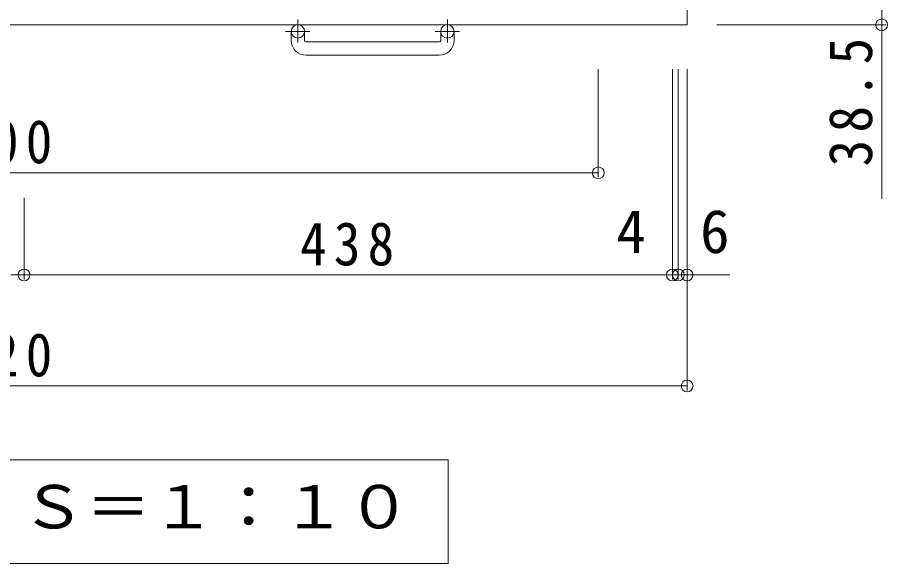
# Model space of a CAD drawing. Units: millimetres at full size, sheet at 1:10; details may follow other scales. Extents: x -2136 to 2703, y -1943 to 1784.
# Drawn here: x -1405 to -817, y 289 to 658 of the extents above; entities that cross this region are included whole.
import ezdxf
from ezdxf.enums import TextEntityAlignment as Align

# ---------------------------------------------------------------- set-up
doc = ezdxf.new("R2010")
doc.units = ezdxf.units.MM
doc.header["$LTSCALE"] = 10
doc.header["$PDMODE"] = 32
doc.header["$PDSIZE"] = 8
doc.linetypes.add('CHAIN1', pattern=[8, 5, -1, 1, -1])
doc.linetypes.add('DASHED1', pattern=[1.8, 1.2, -0.6])
for name, color, linetype, lineweight in [('C-1', 2, 'DASHED1', 9), ('C-4', 7, 'Continuous', 9), ('C-5', 7, 'Continuous', 9)]:
    doc.layers.add(name, color=color, linetype=linetype, lineweight=lineweight)
doc.styles.add('ＭＳ ゴシック', font='')
doc.styles.get('ＭＳ ゴシック').set_extended_font_data('MS Gothic')

msp = doc.modelspace()

# ---------------------------------------------------------------- linework, layer by layer
at = {"layer": 'C-1', "linetype": 'Continuous'}
for p, q in [((-952.51, 1573.08), (-952.51, 653.08)), ((-952.51, 653.08), (-1872.51, 653.08)), ((-1220.01, 642.48), (-1220.01, 648.58)), ((-1211.01, 642.48), (-1211.01, 648.58)), ((-1119.01, 642.48), (-1119.01, 648.58)), ((-1110.01, 642.48), (-1110.01, 648.58)), ((-1210.01, 641.48), (-1120.01, 641.48)), ((-1120.01, 632.48), (-1210.01, 632.48))]:
    msp.add_line(p, q, dxfattribs=at)
at = {"layer": 'C-1', "linetype": 'CHAIN1'}
for p, q in [((-1215.51, 656.68), (-1215.51, 641.09)), ((-1114.51, 656.68), (-1114.51, 641.09)), ((-1207.35, 648.58), (-1223.76, 648.58)), ((-1106.35, 648.58), (-1122.76, 648.58))]:
    msp.add_line(p, q, dxfattribs=at)
at = {"layer": 'C-1', "linetype": 'Continuous'}
for centre in [(-1215.51, 648.58), (-1114.51, 648.58)]:
    msp.add_circle(centre, 4.5, dxfattribs=at)
for centre, radius, start, end in [((-1210.01, 642.48), 10, 180, 270), ((-1210.01, 642.48), 1, 180, 270), ((-1120.01, 642.48), 10, 270, 0), ((-1120.01, 642.48), 1, 270, 0)]:
    msp.add_arc(centre, radius, start, end, dxfattribs=at)
at = {"layer": 'C-4'}
for p, q in [((-821.07, 691.58), (-821.07, 535.54)), ((-818.07, 653.08), (-932.51, 653.08)), ((-1012.51, 550.08), (-1012.51, 623.08)), ((-962.51, 481.08), (-962.51, 623.08)), ((-958.51, 481.08), (-958.51, 623.08)), ((-952.51, 406.08), (-952.51, 623.08)), ((-1812.51, 553.08), (-1012.51, 553.08)), ((-1400.51, 481.08), (-1400.51, 536.22)), ((-1409.51, 484.08), (-1400.51, 484.08)), ((-962.51, 484.08), (-1400.51, 484.08)), ((-962.51, 484.08), (-958.51, 484.08)), ((-958.51, 484.08), (-952.51, 484.08)), ((-952.51, 484.08), (-923.77, 484.08)), ((-1872.51, 409.08), (-952.51, 409.08))]:
    msp.add_line(p, q, dxfattribs=at)
for p in [(-821.07, 653.08), (-1012.51, 553.08), (-1400.51, 484.08), (-962.51, 484.08), (-958.51, 484.08), (-952.51, 484.08), (-952.51, 409.08)]:
    msp.add_point(p, dxfattribs=at)
at = {"layer": 'C-5'}
for p, q in [((-1684.86, 359.08), (-1113.86, 359.08)), ((-1113.86, 359.08), (-1113.86, 289.08)), ((-1684.86, 289.08), (-1113.86, 289.08))]:
    msp.add_line(p, q, dxfattribs=at)

# ---------------------------------------------------------------- texts
at = {"layer": 'C-4', "color": 2, "style": 'ＭＳ ゴシック'}
for s, p in [('4', (-1000.37, 490.08)), ('6', (-943.77, 490.08))]:
    msp.add_text(s, height=29.33, dxfattribs=at).set_placement(p, align=Align.BOTTOM_LEFT)
at = {"layer": 'C-4', "color": 2, "insert": (-827.07, 557.36), "char_height": 29.33, "attachment_point": 7, "rotation": 90, "style": 'ＭＳ ゴシック'}
msp.add_mtext('\\T1.28;\\W0.9;38.5', dxfattribs=at)
at = {"layer": 'C-4', "color": 2, "char_height": 29.33, "attachment_point": 7, "style": 'ＭＳ ゴシック'}
for s, insert in [('\\T1.27;\\W0.9;800', (-1445.01, 559.08)), ('\\T1.27;\\W0.9;438', (-1214.01, 490.08)), ('\\T1.27;\\W0.9;920', (-1445.01, 415.08))]:
    msp.add_mtext(s, dxfattribs=dict(at, insert=insert))
at = {"layer": 'C-5', "color": 2, "style": 'ＭＳ ゴシック', "width": 1.1}
msp.add_text('平面詳細図\u3000Ｓ＝１：１０', height=29.33, dxfattribs=at).set_placement((-1666.86, 304.08), align=Align.BOTTOM_LEFT)

doc.saveas('drawing.dxf')
